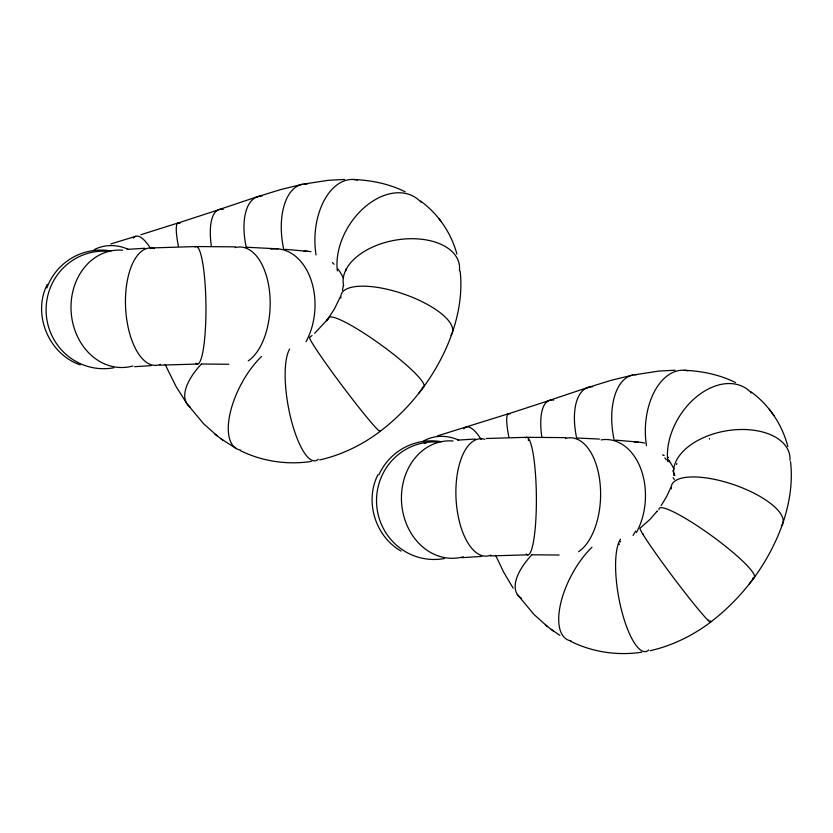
<?xml version="1.0" encoding="UTF-8"?>
<svg xmlns="http://www.w3.org/2000/svg" width="833" height="833" viewBox="0 0 833 833"><rect width="100%" height="100%" fill="white"/><g stroke="black" fill="none" stroke-linecap="round" stroke-linejoin="round"><path stroke-width="1.25" d="M343.331 285.573L342.446 290.415M452.09 333.356C458.973 313.406 462.544 292.039 460.128 270.975M782.52 524.124C789.403 504.184 792.974 482.817 790.559 461.742M452.121 333.283C438.366 371.976 412.835 406.358 380.244 431.275M782.551 524.051C768.807 562.754 743.265 597.126 710.684 622.043M340.353 296.767L334.481 308.856L328.598 317.873M670.784 487.544L666.619 496.551L661.11 505.693M47.314 284.313C32.123 314.156 48.574 354.087 80.197 364.854M377.901 474.8C364.427 501.299 375.267 536.504 401.1 551.102M328.587 317.914L326.411 320.788L329.129 317.206M418.905 393.093L423.476 387.043M749.346 583.86L753.907 577.81M656.852 511.566L657.299 510.973L650.042 519.323L639.994 528.247A58.779 2.999 53.1 0 0 677.281 582.694A58.779 2.999 53.1 0 0 710.362 620.804M326.869 320.195L314.603 333.346M309.553 337.469L312.073 335.491M380.192 431.369C362.251 444.864 341.655 455.005 319.705 459.931M710.632 622.147C692.681 635.631 672.096 645.783 650.136 650.708M257.678 196.619L219.069 209.572M588.119 387.397L549.509 400.35M218.121 209.958L177.7 223.14M548.551 400.735L508.13 413.918M256.679 196.994L280.523 189.601L302.369 184.28M587.109 387.772L610.953 380.379L632.809 375.058M177.898 223.025L140.85 234.729M508.328 413.803L437.408 435.909M135.644 236.333L110.976 243.913M304.149 184.01L328.275 180.303L344.675 179.459M634.579 374.788L658.716 371.081L675.105 370.227M311.282 461.451C287.25 465.085 262.145 461.409 240.341 450.601M641.712 652.218C617.69 655.863 592.586 652.177 570.782 641.379M461.357 557.725L481.766 556.392M127.251 249.369L144.765 248.255M134.623 366.687L151.335 365.625M457.681 440.136L475.206 439.022M150.815 247.963L195.953 246.558M159.78 365.146L197.692 364.042M486.243 438.491L526.383 437.325M490.21 555.913L528.122 554.82M196.515 246.547L235.416 246.849M526.956 437.325L565.846 437.627M201.867 364.011L228.7 364.26M532.297 554.788L559.13 555.038M246.235 247.224L278.045 248.848M576.675 438.002L599.458 439.064M353.9 179.501C371.528 180.292 389.282 183.854 405.14 191.798M684.341 370.279C701.969 371.07 719.712 374.631 735.57 382.566M285.167 249.348L307.523 251.285M615.597 440.126L637.953 442.052M662.579 454.891L663.453 455.162M236.333 448.581L220.86 438.679M551.29 629.446L559.901 635.402M751.033 391.833C769.192 405.046 782.27 424.809 787.82 446.519M420.603 201.065C438.273 213.935 451.194 233.011 456.921 254.086M517.335 594.418L533.953 614.452L547.593 626.603M186.894 403.641L203.523 423.674L217.153 435.836M545.355 624.906L553.518 631.143M214.924 434.139L223.088 440.365M441.219 221.63L438.835 218.485M769.275 409.263L773.94 415.698M186.342 402.703L176.159 386.71L165.236 364.635M513.138 588.171L503.642 572.115L495.677 555.413M521.354 598.25A58.779 26.573 -35.5 0 1 531.964 554.674M571.074 640.91A58.779 26.448 -62.1 0 1 560.526 604.144A58.779 26.448 -62.1 0 1 591.982 547.219M619.148 544.563A56.904 16.4 79.7 0 1 619.398 543.939M620.356 541.919A56.904 16.4 79.7 0 1 620.637 541.429M648.709 649.99A58.779 16.941 79.7 0 1 621.564 610.35A58.779 16.941 79.7 0 1 620.512 539.149M708.748 620.398A56.904 2.915 53.1 0 1 708.331 620.075M643.378 534.619A56.904 2.915 53.1 0 1 642.795 533.62M658.986 509.744A58.779 8.663 36 0 1 712.121 536.098A58.779 8.663 36 0 1 752.813 578.164M671.294 488.846A58.779 20.731 19 0 1 733.009 484.41A58.779 20.731 19 0 1 781.344 525.967M676.583 464.429A56.904 33.736 -9.8 0 1 676.896 463.544M709.445 438.481A92.286 67.098 -48.6 0 1 709.508 439.126M673.897 475.435A58.779 34.84 -9.8 0 1 729.875 430.307A58.779 34.84 -9.8 0 1 789.955 460.295M669.378 461.815A56.904 39.349 -57.4 0 1 669.232 460.711M667.795 461.721A58.779 40.64 -57.4 0 1 696.482 396.831A58.779 40.64 -57.4 0 1 751.397 392.957M674.324 479.475A58.779 40.64 -57.4 0 1 673.147 477.694M663.662 455.391A46.835 33.653 -50.1 0 1 664.224 455.578M668.128 457.286A46.835 33.653 -50.1 0 1 668.545 457.515M646.491 445.738A58.779 36.111 -88 0 1 687.985 370.841M614.171 440.168A58.779 31.331 78.4 0 1 636.693 374.715M576.759 438.595A58.779 27.853 71.2 0 1 592.607 386.731M541.856 437.304A58.779 21.012 71.7 0 1 553.706 400.152M508.869 437.106A58.779 8.674 72.2 0 1 510.015 413.991M463.814 428.839A58.779 15.431 72.8 0 1 481.203 439.439M423.653 440.969A58.779 46.252 72.8 0 1 458.712 440.116M424.226 443.187A56.904 56.269 64.9 0 1 426.465 442.948M378.921 474.758A58.779 58.112 64.9 0 1 441.396 441.729M444.239 558.537A58.779 57.425 88.7 0 1 376.61 503.85A58.779 57.425 88.7 0 1 438.002 442.073M463.304 556.788A58.779 49.428 85.7 0 1 401.693 504.163A58.779 49.428 85.7 0 1 453.1 440.99M490.824 555.111A58.779 27.302 87 0 1 456.047 498.832A58.779 27.302 87 0 1 484.827 439.335M525.456 437.835A58.779 9.121 89.4 0 1 536.379 497.103A58.779 9.121 89.4 0 1 526.279 553.997M528.174 439.97A56.904 8.83 89.4 0 1 528.601 440.501M565.628 438.377A58.779 31.623 -88.2 0 1 599.927 482.005A58.779 31.623 -88.2 0 1 578.654 551.654M635.631 531.027A56.904 40.182 -86.2 0 1 633.059 535.411M601.145 439.876A58.779 41.504 -86.2 0 1 640.712 468.542A58.779 41.504 -86.2 0 1 636.454 532.506M664.838 457.952A56.904 44.951 -84.4 0 1 666.379 459.826M672.887 470.593A56.904 44.951 -84.4 0 1 674.865 475.466M634.465 442.011A58.779 46.429 -84.4 0 1 644.659 443.094M668.493 459.858A58.779 46.429 -84.4 0 1 673.97 469.156M211.415 246.526A58.779 21.012 71.7 0 1 223.275 209.375M246.329 247.817A58.779 27.853 71.2 0 1 262.176 195.963M178.429 246.329A58.779 8.674 72.2 0 1 179.886 223.4M133.384 238.061A58.779 15.431 72.8 0 1 150.773 248.661M94.275 249.629A58.779 46.252 72.8 0 1 128.272 249.338M46.835 288.031A58.779 58.112 64.9 0 1 110.966 250.952M113.798 367.759A58.779 57.425 88.7 0 1 46.179 313.083A58.779 57.425 88.7 0 1 107.572 251.295M132.863 366.02A58.779 49.428 85.7 0 1 71.263 313.385A58.779 49.428 85.7 0 1 122.659 250.212M160.384 364.333A58.779 27.302 87 0 1 125.616 308.054A58.779 27.302 87 0 1 154.386 248.557M195.016 247.057A58.779 9.121 89.4 0 1 205.949 306.336A58.779 9.121 89.4 0 1 195.849 363.23M235.198 247.609A58.779 31.623 -88.2 0 1 269.496 291.227A58.779 31.623 -88.2 0 1 248.224 360.876M270.715 249.109A58.779 41.504 -86.2 0 1 310.282 277.764A58.779 41.504 -86.2 0 1 306.023 341.728M332.346 262.541A58.779 46.429 -84.4 0 1 334.054 264.248M338.063 269.09A58.779 46.429 -84.4 0 1 343.529 278.378M304.024 251.233A58.779 46.429 -84.4 0 1 310.917 251.649M190.111 406.941A58.779 26.573 -35.5 0 1 201.524 363.896M240.643 450.132A58.779 26.448 -62.1 0 1 230.095 413.366A58.779 26.448 -62.1 0 1 261.552 356.441M318.279 459.212A58.779 16.941 79.7 0 1 291.363 420.509A58.779 16.941 79.7 0 1 289.655 349.048M380.16 430.64A58.779 2.999 53.1 0 1 345.174 389.709A58.779 2.999 53.1 0 1 309.605 337.365M328.546 318.966A58.779 8.663 36 0 1 381.681 345.331A58.779 8.663 36 0 1 422.383 387.387M340.853 298.068A58.779 20.731 19 0 1 402.578 293.643A58.779 20.731 19 0 1 450.903 335.189M343.675 285.719A58.779 34.84 -9.8 0 1 399.507 239.519A58.779 34.84 -9.8 0 1 459.399 270.704M337.355 270.944A58.779 40.64 -57.4 0 1 366.041 206.053A58.779 40.64 -57.4 0 1 420.957 202.18M316.051 254.96A58.779 36.111 -88 0 1 357.544 180.063M283.73 249.39A58.779 31.331 78.4 0 1 307.325 183.999M346.226 268.653A58.779 31.331 78.4 0 1 345.893 270.746"/></g></svg>
